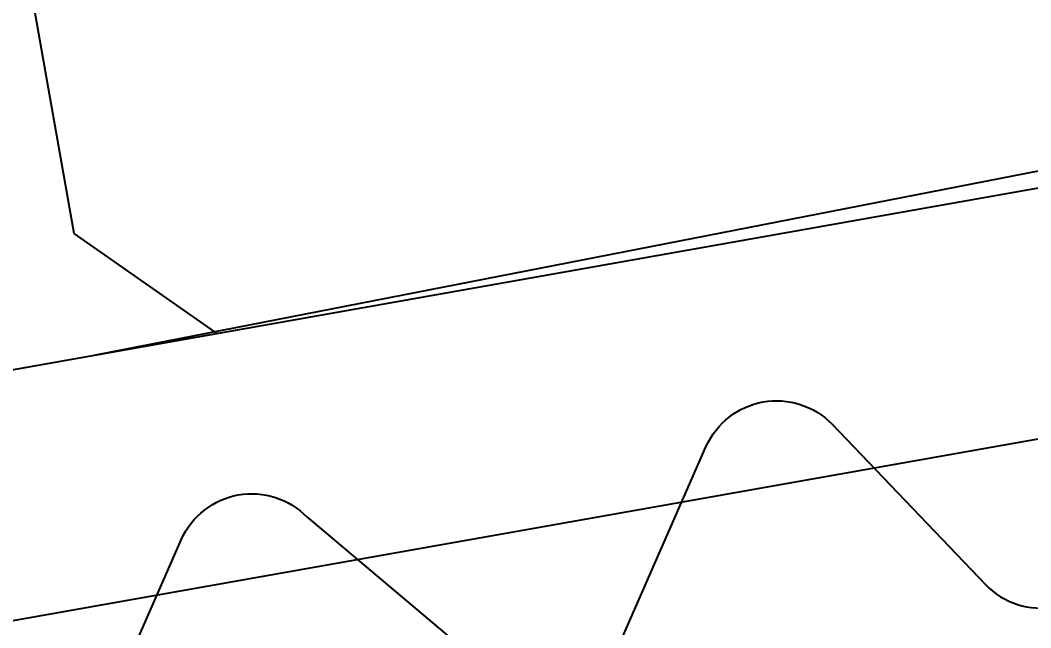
# Model space of a CAD drawing. Header units: millimetres. Extents: x 0 to 8967983, y -224399 to 13801.
# Drawn here: x 69289.117 to 69293.106, y -193859.443 to -193857.045 of the extents above; entities that cross this region are included whole.
import ezdxf
from ezdxf import colors
from ezdxf.entities.mleader import LeaderData, LeaderLine
from ezdxf.math import Vec2, Vec3

# ---------------------------------------------------------------- set-up
doc = ezdxf.new("R2010")
doc.units = ezdxf.units.MM
doc.header["$LTSCALE"] = 10
doc.layers.add('Архитектура', color=251, linetype='Continuous')
doc.layers.get('0').off()
doc.layers.get('0').freeze()
doc.styles.add('ISOCPEUR', font='isocpeur.TTF', dxfattribs={"width": 0.7})

# ---------------------------------------------------------------- blocks, each defined once
blk = doc.blocks.new('_DOTSMALL')
at = {"color": 0, "linetype": 'ByBlock', "const_width": 0.5}
blk.add_lwpolyline([(-0.0625, 0, 1), (0.0625, 0, 1)], format="xyb", close=True, dxfattribs=at)

msp = doc.modelspace()

# ---------------------------------------------------------------- linework, layer by layer
at = {"layer": 'Архитектура', "lineweight": 25, "transparency": 33554684}
msp.add_line((71344.1286, -193457.5666), (69289.4147, -193858.3668), dxfattribs=at)
msp.add_line((71344.1286, -193457.5666), (69289.4147, -193858.3668), dxfattribs=at)
msp.add_line((71344.1286, -193457.5666), (69289.4147, -193858.3668), dxfattribs=at)
msp.add_line((71344.1286, -193457.5666), (69289.4147, -193858.3668), dxfattribs=at)
msp.add_line((71344.1286, -193457.5666), (69289.4147, -193858.3668), dxfattribs=at)
msp.add_line((71344.1286, -193457.5666), (69289.4147, -193858.3668), dxfattribs=at)
msp.add_line((71344.1286, -193457.5666), (69289.4147, -193858.3668), dxfattribs=at)
msp.add_line((71344.1286, -193457.5666), (69289.4147, -193858.3668), dxfattribs=at)
msp.add_line((71344.1286, -193457.5666), (69289.4147, -193858.3668), dxfattribs=at)
msp.add_line((71344.1286, -193457.5666), (69289.4147, -193858.3668), dxfattribs=at)
msp.add_line((71344.1286, -193457.5666), (69289.4147, -193858.3668), dxfattribs=at)
msp.add_line((71344.1286, -193457.5666), (69289.4147, -193858.3668), dxfattribs=at)
msp.add_line((71344.1286, -193457.5666), (69289.4147, -193858.3668), dxfattribs=at)
msp.add_line((71344.1286, -193457.5666), (69289.4147, -193858.3668), dxfattribs=at)
msp.add_line((71344.1286, -193457.5666), (69289.4147, -193858.3668), dxfattribs=at)
msp.add_line((71344.1286, -193457.5666), (69289.4147, -193858.3668), dxfattribs=at)
msp.add_line((71344.1286, -193457.5666), (69289.4147, -193858.3668), dxfattribs=at)
msp.add_line((71344.1286, -193457.5666), (69289.4147, -193858.3668), dxfattribs=at)
msp.add_line((71344.1286, -193457.5666), (69289.4147, -193858.3668), dxfattribs=at)
msp.add_line((71344.1286, -193457.5666), (69289.4147, -193858.3668), dxfattribs=at)
msp.add_line((71344.1286, -193457.5666), (69289.4147, -193858.3668), dxfattribs=at)
msp.add_line((71344.1286, -193457.5666), (69289.4147, -193858.3668), dxfattribs=at)
msp.add_line((71344.1286, -193457.5666), (69289.4147, -193858.3668), dxfattribs=at)
msp.add_line((71344.1286, -193457.5666), (69289.4147, -193858.3668), dxfattribs=at)
msp.add_line((71344.1286, -193457.5666), (69289.4147, -193858.3668), dxfattribs=at)
msp.add_line((71344.1286, -193457.5666), (69289.4147, -193858.3668), dxfattribs=at)
msp.add_line((71344.1286, -193457.5666), (69289.4147, -193858.3668), dxfattribs=at)
msp.add_line((71344.1286, -193457.5666), (69289.4147, -193858.3668), dxfattribs=at)
msp.add_line((71344.1286, -193457.5666), (69289.4147, -193858.3668), dxfattribs=at)
msp.add_line((71344.1286, -193457.5666), (69289.4147, -193858.3668), dxfattribs=at)
msp.add_line((71344.1286, -193457.5666), (69289.4147, -193858.3668), dxfattribs=at)
msp.add_line((71344.1286, -193457.5666), (69289.4147, -193858.3668), dxfattribs=at)
msp.add_line((71344.1286, -193457.5666), (69289.4147, -193858.3668), dxfattribs=at)
msp.add_line((71344.1286, -193457.5666), (69289.4147, -193858.3668), dxfattribs=at)
msp.add_line((71344.1286, -193457.5666), (69289.4147, -193858.3668), dxfattribs=at)
msp.add_line((71344.1286, -193457.5666), (69289.4147, -193858.3668), dxfattribs=at)
msp.add_line((71344.1286, -193457.5666), (69289.4147, -193858.3668), dxfattribs=at)
msp.add_line((71344.1286, -193457.5666), (69289.4147, -193858.3668), dxfattribs=at)
msp.add_line((71344.1286, -193457.5666), (69289.4147, -193858.3668), dxfattribs=at)
msp.add_line((71344.1286, -193457.5666), (69289.4147, -193858.3668), dxfattribs=at)
msp.add_line((71344.1286, -193457.5666), (69289.4147, -193858.3668), dxfattribs=at)
msp.add_line((71344.1286, -193457.5666), (69289.4147, -193858.3668), dxfattribs=at)
msp.add_line((71344.1286, -193457.5666), (69289.4147, -193858.3668), dxfattribs=at)
msp.add_line((71344.1286, -193457.5666), (69289.4147, -193858.3668), dxfattribs=at)
msp.add_line((71344.1286, -193457.5666), (69289.4147, -193858.3668), dxfattribs=at)
msp.add_line((71344.1286, -193457.5666), (69289.4147, -193858.3668), dxfattribs=at)
msp.add_line((71344.1286, -193457.5666), (69289.4147, -193858.3668), dxfattribs=at)
msp.add_line((71344.1286, -193457.5666), (69289.4147, -193858.3668), dxfattribs=at)
msp.add_line((71344.1286, -193457.5666), (69289.4147, -193858.3668), dxfattribs=at)
msp.add_line((71344.1286, -193457.5666), (69289.4147, -193858.3668), dxfattribs=at)
msp.add_line((71344.1286, -193457.5666), (69289.4147, -193858.3668), dxfattribs=at)
msp.add_line((71344.1286, -193457.5666), (69289.4147, -193858.3668), dxfattribs=at)
msp.add_line((71344.1286, -193457.5666), (69289.4147, -193858.3668), dxfattribs=at)
msp.add_line((71344.1286, -193457.5666), (69289.4147, -193858.3668), dxfattribs=at)
msp.add_line((71344.1286, -193457.5666), (69289.4147, -193858.3668), dxfattribs=at)
msp.add_line((71344.1286, -193457.5666), (69289.4147, -193858.3668), dxfattribs=at)
msp.add_line((71344.1286, -193457.5666), (69289.4147, -193858.3668), dxfattribs=at)
msp.add_lwpolyline([(69289.8949, -193858.2816), (69289.3296, -193857.8866), (69282.18, -193817.547), (69282.575, -193816.9817), (69284.1357, -193816.7051)], dxfattribs=at)
msp.add_lwpolyline([(69289.8949, -193858.2816), (69289.3296, -193857.8866), (69282.18, -193817.547), (69282.575, -193816.9817), (69284.1357, -193816.7051)], dxfattribs=at)
msp.add_lwpolyline([(69289.8949, -193858.2816), (69289.3296, -193857.8866), (69282.18, -193817.547), (69282.575, -193816.9817), (69284.1357, -193816.7051)], dxfattribs=at)
msp.add_lwpolyline([(69289.8949, -193858.2816), (69289.3296, -193857.8866), (69282.18, -193817.547), (69282.575, -193816.9817), (69284.1357, -193816.7051)], dxfattribs=at)
msp.add_lwpolyline([(69289.8949, -193858.2816), (69289.3296, -193857.8866), (69282.18, -193817.547), (69282.575, -193816.9817), (69284.1357, -193816.7051)], dxfattribs=at)
msp.add_lwpolyline([(69289.8949, -193858.2816), (69289.3296, -193857.8866), (69282.18, -193817.547), (69282.575, -193816.9817), (69284.1357, -193816.7051)], dxfattribs=at)
msp.add_lwpolyline([(69289.8949, -193858.2816), (69289.3296, -193857.8866), (69282.18, -193817.547), (69282.575, -193816.9817), (69284.1357, -193816.7051)], dxfattribs=at)
msp.add_lwpolyline([(69289.8949, -193858.2816), (69289.3296, -193857.8866), (69282.18, -193817.547), (69282.575, -193816.9817), (69284.1357, -193816.7051)], dxfattribs=at)
msp.add_lwpolyline([(69289.8949, -193858.2816), (69289.3296, -193857.8866), (69282.18, -193817.547), (69282.575, -193816.9817), (69284.1357, -193816.7051)], dxfattribs=at)
msp.add_lwpolyline([(69289.8949, -193858.2816), (69289.3296, -193857.8866), (69282.18, -193817.547), (69282.575, -193816.9817), (69284.1357, -193816.7051)], dxfattribs=at)
msp.add_lwpolyline([(69289.8949, -193858.2816), (69289.3296, -193857.8866), (69282.18, -193817.547), (69282.575, -193816.9817), (69284.1357, -193816.7051)], dxfattribs=at)
msp.add_lwpolyline([(69289.8949, -193858.2816), (69289.3296, -193857.8866), (69282.18, -193817.547), (69282.575, -193816.9817), (69284.1357, -193816.7051)], dxfattribs=at)
msp.add_lwpolyline([(69289.8949, -193858.2816), (69289.3296, -193857.8866), (69282.18, -193817.547), (69282.575, -193816.9817), (69284.1357, -193816.7051)], dxfattribs=at)
msp.add_lwpolyline([(69289.8949, -193858.2816), (69289.3296, -193857.8866), (69282.18, -193817.547), (69282.575, -193816.9817), (69284.1357, -193816.7051)], dxfattribs=at)
msp.add_lwpolyline([(69289.8949, -193858.2816), (69289.3296, -193857.8866), (69282.18, -193817.547), (69282.575, -193816.9817), (69284.1357, -193816.7051)], dxfattribs=at)
msp.add_lwpolyline([(69289.8949, -193858.2816), (69289.3296, -193857.8866), (69282.18, -193817.547), (69282.575, -193816.9817), (69284.1357, -193816.7051)], dxfattribs=at)
msp.add_lwpolyline([(69289.8949, -193858.2816), (69289.3296, -193857.8866), (69282.18, -193817.547), (69282.575, -193816.9817), (69284.1357, -193816.7051)], dxfattribs=at)
msp.add_lwpolyline([(69289.8949, -193858.2816), (69289.3296, -193857.8866), (69282.18, -193817.547), (69282.575, -193816.9817), (69284.1357, -193816.7051)], dxfattribs=at)
msp.add_lwpolyline([(69289.8949, -193858.2816), (69289.3296, -193857.8866), (69282.18, -193817.547), (69282.575, -193816.9817), (69284.1357, -193816.7051)], dxfattribs=at)
msp.add_lwpolyline([(69289.8949, -193858.2816), (69289.3296, -193857.8866), (69282.18, -193817.547), (69282.575, -193816.9817), (69284.1357, -193816.7051)], dxfattribs=at)
msp.add_lwpolyline([(69289.8949, -193858.2816), (69289.3296, -193857.8866), (69282.18, -193817.547), (69282.575, -193816.9817), (69284.1357, -193816.7051)], dxfattribs=at)
msp.add_lwpolyline([(69289.8949, -193858.2816), (69289.3296, -193857.8866), (69282.18, -193817.547), (69282.575, -193816.9817), (69284.1357, -193816.7051)], dxfattribs=at)
msp.add_lwpolyline([(69289.8949, -193858.2816), (69289.3296, -193857.8866), (69282.18, -193817.547), (69282.575, -193816.9817), (69284.1357, -193816.7051)], dxfattribs=at)
msp.add_lwpolyline([(69289.8949, -193858.2816), (69289.3296, -193857.8866), (69282.18, -193817.547), (69282.575, -193816.9817), (69284.1357, -193816.7051)], dxfattribs=at)
msp.add_lwpolyline([(69289.8949, -193858.2816), (69289.3296, -193857.8866), (69282.18, -193817.547), (69282.575, -193816.9817), (69284.1357, -193816.7051)], dxfattribs=at)
msp.add_lwpolyline([(69289.8949, -193858.2816), (69289.3296, -193857.8866), (69282.18, -193817.547), (69282.575, -193816.9817), (69284.1357, -193816.7051)], dxfattribs=at)
msp.add_lwpolyline([(69289.8949, -193858.2816), (69289.3296, -193857.8866), (69282.18, -193817.547), (69282.575, -193816.9817), (69284.1357, -193816.7051)], dxfattribs=at)
msp.add_lwpolyline([(69289.8949, -193858.2816), (69289.3296, -193857.8866), (69282.18, -193817.547), (69282.575, -193816.9817), (69284.1357, -193816.7051)], dxfattribs=at)
msp.add_lwpolyline([(69289.8949, -193858.2816), (69289.3296, -193857.8866), (69282.18, -193817.547), (69282.575, -193816.9817), (69284.1357, -193816.7051)], dxfattribs=at)
msp.add_lwpolyline([(69289.8949, -193858.2816), (69289.3296, -193857.8866), (69282.18, -193817.547), (69282.575, -193816.9817), (69284.1357, -193816.7051)], dxfattribs=at)
msp.add_lwpolyline([(69289.8949, -193858.2816), (69289.3296, -193857.8866), (69282.18, -193817.547), (69282.575, -193816.9817), (69284.1357, -193816.7051)], dxfattribs=at)
msp.add_lwpolyline([(69289.8949, -193858.2816), (69289.3296, -193857.8866), (69282.18, -193817.547), (69282.575, -193816.9817), (69284.1357, -193816.7051)], dxfattribs=at)
msp.add_lwpolyline([(69289.8949, -193858.2816), (69289.3296, -193857.8866), (69282.18, -193817.547), (69282.575, -193816.9817), (69284.1357, -193816.7051)], dxfattribs=at)
msp.add_lwpolyline([(69289.8949, -193858.2816), (69289.3296, -193857.8866), (69282.18, -193817.547), (69282.575, -193816.9817), (69284.1357, -193816.7051)], dxfattribs=at)
msp.add_lwpolyline([(69289.8949, -193858.2816), (69289.3296, -193857.8866), (69282.18, -193817.547), (69282.575, -193816.9817), (69284.1357, -193816.7051)], dxfattribs=at)
msp.add_lwpolyline([(69289.8949, -193858.2816), (69289.3296, -193857.8866), (69282.18, -193817.547), (69282.575, -193816.9817), (69284.1357, -193816.7051)], dxfattribs=at)
msp.add_lwpolyline([(69289.8949, -193858.2816), (69289.3296, -193857.8866), (69282.18, -193817.547), (69282.575, -193816.9817), (69284.1357, -193816.7051)], dxfattribs=at)
msp.add_lwpolyline([(69289.8949, -193858.2816), (69289.3296, -193857.8866), (69282.18, -193817.547), (69282.575, -193816.9817), (69284.1357, -193816.7051)], dxfattribs=at)
msp.add_lwpolyline([(69289.8949, -193858.2816), (69289.3296, -193857.8866), (69282.18, -193817.547), (69282.575, -193816.9817), (69284.1357, -193816.7051)], dxfattribs=at)
msp.add_lwpolyline([(69289.8949, -193858.2816), (69289.3296, -193857.8866), (69282.18, -193817.547), (69282.575, -193816.9817), (69284.1357, -193816.7051)], dxfattribs=at)
msp.add_lwpolyline([(69289.8949, -193858.2816), (69289.3296, -193857.8866), (69282.18, -193817.547), (69282.575, -193816.9817), (69284.1357, -193816.7051)], dxfattribs=at)
msp.add_lwpolyline([(69289.8949, -193858.2816), (69289.3296, -193857.8866), (69282.18, -193817.547), (69282.575, -193816.9817), (69284.1357, -193816.7051)], dxfattribs=at)
msp.add_lwpolyline([(69289.8949, -193858.2816), (69289.3296, -193857.8866), (69282.18, -193817.547), (69282.575, -193816.9817), (69284.1357, -193816.7051)], dxfattribs=at)
msp.add_lwpolyline([(69289.8949, -193858.2816), (69289.3296, -193857.8866), (69282.18, -193817.547), (69282.575, -193816.9817), (69284.1357, -193816.7051)], dxfattribs=at)
msp.add_lwpolyline([(69289.8949, -193858.2816), (69289.3296, -193857.8866), (69282.18, -193817.547), (69282.575, -193816.9817), (69284.1357, -193816.7051)], dxfattribs=at)
msp.add_lwpolyline([(69289.8949, -193858.2816), (69289.3296, -193857.8866), (69282.18, -193817.547), (69282.575, -193816.9817), (69284.1357, -193816.7051)], dxfattribs=at)
msp.add_lwpolyline([(69289.8949, -193858.2816), (69289.3296, -193857.8866), (69282.18, -193817.547), (69282.575, -193816.9817), (69284.1357, -193816.7051)], dxfattribs=at)
msp.add_lwpolyline([(69289.8949, -193858.2816), (69289.3296, -193857.8866), (69282.18, -193817.547), (69282.575, -193816.9817), (69284.1357, -193816.7051)], dxfattribs=at)
msp.add_lwpolyline([(69289.8949, -193858.2816), (69289.3296, -193857.8866), (69282.18, -193817.547), (69282.575, -193816.9817), (69284.1357, -193816.7051)], dxfattribs=at)
msp.add_lwpolyline([(69289.8949, -193858.2816), (69289.3296, -193857.8866), (69282.18, -193817.547), (69282.575, -193816.9817), (69284.1357, -193816.7051)], dxfattribs=at)
msp.add_lwpolyline([(69289.8949, -193858.2816), (69289.3296, -193857.8866), (69282.18, -193817.547), (69282.575, -193816.9817), (69284.1357, -193816.7051)], dxfattribs=at)
msp.add_lwpolyline([(69289.8949, -193858.2816), (69289.3296, -193857.8866), (69282.18, -193817.547), (69282.575, -193816.9817), (69284.1357, -193816.7051)], dxfattribs=at)
msp.add_lwpolyline([(69289.8949, -193858.2816), (69289.3296, -193857.8866), (69282.18, -193817.547), (69282.575, -193816.9817), (69284.1357, -193816.7051)], dxfattribs=at)
msp.add_lwpolyline([(69289.8949, -193858.2816), (69289.3296, -193857.8866), (69282.18, -193817.547), (69282.575, -193816.9817), (69284.1357, -193816.7051)], dxfattribs=at)
msp.add_lwpolyline([(69289.8949, -193858.2816), (69289.3296, -193857.8866), (69282.18, -193817.547), (69282.575, -193816.9817), (69284.1357, -193816.7051)], dxfattribs=at)
msp.add_lwpolyline([(69289.8949, -193858.2816), (69289.3296, -193857.8866), (69282.18, -193817.547), (69282.575, -193816.9817), (69284.1357, -193816.7051)], dxfattribs=at)
msp.add_lwpolyline([(69289.8949, -193858.2816), (69289.3296, -193857.8866), (69282.18, -193817.547), (69282.575, -193816.9817), (69284.1357, -193816.7051)], dxfattribs=at)
msp.add_lwpolyline([(69245.787, -193867.0898), (69296.0677, -193858.1782), (69295.8975, -193857.2178), (69245.6167, -193866.1294)], close=True, dxfattribs=at)
msp.add_lwpolyline([(69245.787, -193867.0898), (69296.0677, -193858.1782), (69295.8975, -193857.2178), (69245.6167, -193866.1294)], close=True, dxfattribs=at)
msp.add_lwpolyline([(69245.787, -193867.0898), (69296.0677, -193858.1782), (69295.8975, -193857.2178), (69245.6167, -193866.1294)], close=True, dxfattribs=at)
msp.add_lwpolyline([(69245.787, -193867.0898), (69296.0677, -193858.1782), (69295.8975, -193857.2178), (69245.6167, -193866.1294)], close=True, dxfattribs=at)
msp.add_lwpolyline([(69245.787, -193867.0898), (69296.0677, -193858.1782), (69295.8975, -193857.2178), (69245.6167, -193866.1294)], close=True, dxfattribs=at)
msp.add_lwpolyline([(69245.787, -193867.0898), (69296.0677, -193858.1782), (69295.8975, -193857.2178), (69245.6167, -193866.1294)], close=True, dxfattribs=at)
msp.add_lwpolyline([(69245.787, -193867.0898), (69296.0677, -193858.1782), (69295.8975, -193857.2178), (69245.6167, -193866.1294)], close=True, dxfattribs=at)
msp.add_lwpolyline([(69245.787, -193867.0898), (69296.0677, -193858.1782), (69295.8975, -193857.2178), (69245.6167, -193866.1294)], close=True, dxfattribs=at)
msp.add_lwpolyline([(69245.787, -193867.0898), (69296.0677, -193858.1782), (69295.8975, -193857.2178), (69245.6167, -193866.1294)], close=True, dxfattribs=at)
msp.add_lwpolyline([(69245.787, -193867.0898), (69296.0677, -193858.1782), (69295.8975, -193857.2178), (69245.6167, -193866.1294)], close=True, dxfattribs=at)
msp.add_lwpolyline([(69245.787, -193867.0898), (69296.0677, -193858.1782), (69295.8975, -193857.2178), (69245.6167, -193866.1294)], close=True, dxfattribs=at)
msp.add_lwpolyline([(69245.787, -193867.0898), (69296.0677, -193858.1782), (69295.8975, -193857.2178), (69245.6167, -193866.1294)], close=True, dxfattribs=at)
msp.add_lwpolyline([(69245.787, -193867.0898), (69296.0677, -193858.1782), (69295.8975, -193857.2178), (69245.6167, -193866.1294)], close=True, dxfattribs=at)
msp.add_lwpolyline([(69245.787, -193867.0898), (69296.0677, -193858.1782), (69295.8975, -193857.2178), (69245.6167, -193866.1294)], close=True, dxfattribs=at)
msp.add_lwpolyline([(69245.787, -193867.0898), (69296.0677, -193858.1782), (69295.8975, -193857.2178), (69245.6167, -193866.1294)], close=True, dxfattribs=at)
msp.add_lwpolyline([(69245.787, -193867.0898), (69296.0677, -193858.1782), (69295.8975, -193857.2178), (69245.6167, -193866.1294)], close=True, dxfattribs=at)
msp.add_lwpolyline([(69245.787, -193867.0898), (69296.0677, -193858.1782), (69295.8975, -193857.2178), (69245.6167, -193866.1294)], close=True, dxfattribs=at)
msp.add_lwpolyline([(69245.787, -193867.0898), (69296.0677, -193858.1782), (69295.8975, -193857.2178), (69245.6167, -193866.1294)], close=True, dxfattribs=at)
msp.add_lwpolyline([(69245.787, -193867.0898), (69296.0677, -193858.1782), (69295.8975, -193857.2178), (69245.6167, -193866.1294)], close=True, dxfattribs=at)
msp.add_lwpolyline([(69245.787, -193867.0898), (69296.0677, -193858.1782), (69295.8975, -193857.2178), (69245.6167, -193866.1294)], close=True, dxfattribs=at)
msp.add_lwpolyline([(69245.787, -193867.0898), (69296.0677, -193858.1782), (69295.8975, -193857.2178), (69245.6167, -193866.1294)], close=True, dxfattribs=at)
msp.add_lwpolyline([(69245.787, -193867.0898), (69296.0677, -193858.1782), (69295.8975, -193857.2178), (69245.6167, -193866.1294)], close=True, dxfattribs=at)
msp.add_lwpolyline([(69245.787, -193867.0898), (69296.0677, -193858.1782), (69295.8975, -193857.2178), (69245.6167, -193866.1294)], close=True, dxfattribs=at)
msp.add_lwpolyline([(69245.787, -193867.0898), (69296.0677, -193858.1782), (69295.8975, -193857.2178), (69245.6167, -193866.1294)], close=True, dxfattribs=at)
msp.add_lwpolyline([(69245.787, -193867.0898), (69296.0677, -193858.1782), (69295.8975, -193857.2178), (69245.6167, -193866.1294)], close=True, dxfattribs=at)
msp.add_lwpolyline([(69245.787, -193867.0898), (69296.0677, -193858.1782), (69295.8975, -193857.2178), (69245.6167, -193866.1294)], close=True, dxfattribs=at)
msp.add_lwpolyline([(69245.787, -193867.0898), (69296.0677, -193858.1782), (69295.8975, -193857.2178), (69245.6167, -193866.1294)], close=True, dxfattribs=at)
msp.add_lwpolyline([(69245.787, -193867.0898), (69296.0677, -193858.1782), (69295.8975, -193857.2178), (69245.6167, -193866.1294)], close=True, dxfattribs=at)
msp.add_lwpolyline([(69245.787, -193867.0898), (69296.0677, -193858.1782), (69295.8975, -193857.2178), (69245.6167, -193866.1294)], close=True, dxfattribs=at)
msp.add_lwpolyline([(69245.787, -193867.0898), (69296.0677, -193858.1782), (69295.8975, -193857.2178), (69245.6167, -193866.1294)], close=True, dxfattribs=at)
msp.add_lwpolyline([(69245.787, -193867.0898), (69296.0677, -193858.1782), (69295.8975, -193857.2178), (69245.6167, -193866.1294)], close=True, dxfattribs=at)
msp.add_lwpolyline([(69245.787, -193867.0898), (69296.0677, -193858.1782), (69295.8975, -193857.2178), (69245.6167, -193866.1294)], close=True, dxfattribs=at)
msp.add_lwpolyline([(69245.787, -193867.0898), (69296.0677, -193858.1782), (69295.8975, -193857.2178), (69245.6167, -193866.1294)], close=True, dxfattribs=at)
msp.add_lwpolyline([(69245.787, -193867.0898), (69296.0677, -193858.1782), (69295.8975, -193857.2178), (69245.6167, -193866.1294)], close=True, dxfattribs=at)
msp.add_lwpolyline([(69245.787, -193867.0898), (69296.0677, -193858.1782), (69295.8975, -193857.2178), (69245.6167, -193866.1294)], close=True, dxfattribs=at)
msp.add_lwpolyline([(69245.787, -193867.0898), (69296.0677, -193858.1782), (69295.8975, -193857.2178), (69245.6167, -193866.1294)], close=True, dxfattribs=at)
msp.add_lwpolyline([(69245.787, -193867.0898), (69296.0677, -193858.1782), (69295.8975, -193857.2178), (69245.6167, -193866.1294)], close=True, dxfattribs=at)
msp.add_lwpolyline([(69245.787, -193867.0898), (69296.0677, -193858.1782), (69295.8975, -193857.2178), (69245.6167, -193866.1294)], close=True, dxfattribs=at)
msp.add_lwpolyline([(69245.787, -193867.0898), (69296.0677, -193858.1782), (69295.8975, -193857.2178), (69245.6167, -193866.1294)], close=True, dxfattribs=at)
msp.add_lwpolyline([(69245.787, -193867.0898), (69296.0677, -193858.1782), (69295.8975, -193857.2178), (69245.6167, -193866.1294)], close=True, dxfattribs=at)
msp.add_lwpolyline([(69245.787, -193867.0898), (69296.0677, -193858.1782), (69295.8975, -193857.2178), (69245.6167, -193866.1294)], close=True, dxfattribs=at)
msp.add_lwpolyline([(69245.787, -193867.0898), (69296.0677, -193858.1782), (69295.8975, -193857.2178), (69245.6167, -193866.1294)], close=True, dxfattribs=at)
msp.add_lwpolyline([(69245.787, -193867.0898), (69296.0677, -193858.1782), (69295.8975, -193857.2178), (69245.6167, -193866.1294)], close=True, dxfattribs=at)
msp.add_lwpolyline([(69245.787, -193867.0898), (69296.0677, -193858.1782), (69295.8975, -193857.2178), (69245.6167, -193866.1294)], close=True, dxfattribs=at)
msp.add_lwpolyline([(69245.787, -193867.0898), (69296.0677, -193858.1782), (69295.8975, -193857.2178), (69245.6167, -193866.1294)], close=True, dxfattribs=at)
msp.add_lwpolyline([(69245.787, -193867.0898), (69296.0677, -193858.1782), (69295.8975, -193857.2178), (69245.6167, -193866.1294)], close=True, dxfattribs=at)
msp.add_lwpolyline([(69245.787, -193867.0898), (69296.0677, -193858.1782), (69295.8975, -193857.2178), (69245.6167, -193866.1294)], close=True, dxfattribs=at)
msp.add_lwpolyline([(69245.787, -193867.0898), (69296.0677, -193858.1782), (69295.8975, -193857.2178), (69245.6167, -193866.1294)], close=True, dxfattribs=at)
msp.add_lwpolyline([(69245.787, -193867.0898), (69296.0677, -193858.1782), (69295.8975, -193857.2178), (69245.6167, -193866.1294)], close=True, dxfattribs=at)
msp.add_lwpolyline([(69245.787, -193867.0898), (69296.0677, -193858.1782), (69295.8975, -193857.2178), (69245.6167, -193866.1294)], close=True, dxfattribs=at)
msp.add_lwpolyline([(69245.787, -193867.0898), (69296.0677, -193858.1782), (69295.8975, -193857.2178), (69245.6167, -193866.1294)], close=True, dxfattribs=at)
msp.add_lwpolyline([(69245.787, -193867.0898), (69296.0677, -193858.1782), (69295.8975, -193857.2178), (69245.6167, -193866.1294)], close=True, dxfattribs=at)
msp.add_lwpolyline([(69245.787, -193867.0898), (69296.0677, -193858.1782), (69295.8975, -193857.2178), (69245.6167, -193866.1294)], close=True, dxfattribs=at)
msp.add_lwpolyline([(69245.787, -193867.0898), (69296.0677, -193858.1782), (69295.8975, -193857.2178), (69245.6167, -193866.1294)], close=True, dxfattribs=at)
msp.add_lwpolyline([(69245.787, -193867.0898), (69296.0677, -193858.1782), (69295.8975, -193857.2178), (69245.6167, -193866.1294)], close=True, dxfattribs=at)
msp.add_lwpolyline([(69245.787, -193867.0898), (69296.0677, -193858.1782), (69295.8975, -193857.2178), (69245.6167, -193866.1294)], close=True, dxfattribs=at)
msp.add_lwpolyline([(69245.787, -193867.0898), (69296.0677, -193858.1782), (69295.8975, -193857.2178), (69245.6167, -193866.1294)], close=True, dxfattribs=at)
for points in [[(69291.4722, -193859.5322), (69291.8247, -193858.7268, -0.527868), (69292.3203, -193858.639), (69292.9282, -193859.2742, 0.527868), (69293.4238, -193859.1863), (69293.7763, -193858.3809, -0.527868), (69294.2719, -193858.2931), (69294.8798, -193858.9283, 0.527868), (69295.3753, -193858.8405), (69295.8479, -193858.0138, -0.527868), (69296.3435, -193857.9259), (69296.9514, -193858.5611, 0.527868), (69297.447, -193858.4733)], [(69291.4722, -193859.5322), (69291.8247, -193858.7268, -0.527868), (69292.3203, -193858.639), (69292.9282, -193859.2742, 0.527868), (69293.4238, -193859.1863), (69293.7763, -193858.3809, -0.527868), (69294.2719, -193858.2931), (69294.8798, -193858.9283, 0.527868), (69295.3753, -193858.8405), (69295.8479, -193858.0138, -0.527868), (69296.3435, -193857.9259), (69296.9514, -193858.5611, 0.527868), (69297.447, -193858.4733)], [(69291.4722, -193859.5322), (69291.8247, -193858.7268, -0.527868), (69292.3203, -193858.639), (69292.9282, -193859.2742, 0.527868), (69293.4238, -193859.1863), (69293.7763, -193858.3809, -0.527868), (69294.2719, -193858.2931), (69294.8798, -193858.9283, 0.527868), (69295.3753, -193858.8405), (69295.8479, -193858.0138, -0.527868), (69296.3435, -193857.9259), (69296.9514, -193858.5611, 0.527868), (69297.447, -193858.4733)], [(69291.4722, -193859.5322), (69291.8247, -193858.7268, -0.527868), (69292.3203, -193858.639), (69292.9282, -193859.2742, 0.527868), (69293.4238, -193859.1863), (69293.7763, -193858.3809, -0.527868), (69294.2719, -193858.2931), (69294.8798, -193858.9283, 0.527868), (69295.3753, -193858.8405), (69295.8479, -193858.0138, -0.527868), (69296.3435, -193857.9259), (69296.9514, -193858.5611, 0.527868), (69297.447, -193858.4733)], [(69291.4722, -193859.5322), (69291.8247, -193858.7268, -0.527868), (69292.3203, -193858.639), (69292.9282, -193859.2742, 0.527868), (69293.4238, -193859.1863), (69293.7763, -193858.3809, -0.527868), (69294.2719, -193858.2931), (69294.8798, -193858.9283, 0.527868), (69295.3753, -193858.8405), (69295.8479, -193858.0138, -0.527868), (69296.3435, -193857.9259), (69296.9514, -193858.5611, 0.527868), (69297.447, -193858.4733)], [(69291.4722, -193859.5322), (69291.8247, -193858.7268, -0.527868), (69292.3203, -193858.639), (69292.9282, -193859.2742, 0.527868), (69293.4238, -193859.1863), (69293.7763, -193858.3809, -0.527868), (69294.2719, -193858.2931), (69294.8798, -193858.9283, 0.527868), (69295.3753, -193858.8405), (69295.8479, -193858.0138, -0.527868), (69296.3435, -193857.9259), (69296.9514, -193858.5611, 0.527868), (69297.447, -193858.4733)], [(69291.4722, -193859.5322), (69291.8247, -193858.7268, -0.527868), (69292.3203, -193858.639), (69292.9282, -193859.2742, 0.527868), (69293.4238, -193859.1863), (69293.7763, -193858.3809, -0.527868), (69294.2719, -193858.2931), (69294.8798, -193858.9283, 0.527868), (69295.3753, -193858.8405), (69295.8479, -193858.0138, -0.527868), (69296.3435, -193857.9259), (69296.9514, -193858.5611, 0.527868), (69297.447, -193858.4733)], [(69291.4722, -193859.5322), (69291.8247, -193858.7268, -0.527868), (69292.3203, -193858.639), (69292.9282, -193859.2742, 0.527868), (69293.4238, -193859.1863), (69293.7763, -193858.3809, -0.527868), (69294.2719, -193858.2931), (69294.8798, -193858.9283, 0.527868), (69295.3753, -193858.8405), (69295.8479, -193858.0138, -0.527868), (69296.3435, -193857.9259), (69296.9514, -193858.5611, 0.527868), (69297.447, -193858.4733)], [(69291.4722, -193859.5322), (69291.8247, -193858.7268, -0.527868), (69292.3203, -193858.639), (69292.9282, -193859.2742, 0.527868), (69293.4238, -193859.1863), (69293.7763, -193858.3809, -0.527868), (69294.2719, -193858.2931), (69294.8798, -193858.9283, 0.527868), (69295.3753, -193858.8405), (69295.8479, -193858.0138, -0.527868), (69296.3435, -193857.9259), (69296.9514, -193858.5611, 0.527868), (69297.447, -193858.4733)], [(69291.4722, -193859.5322), (69291.8247, -193858.7268, -0.527868), (69292.3203, -193858.639), (69292.9282, -193859.2742, 0.527868), (69293.4238, -193859.1863), (69293.7763, -193858.3809, -0.527868), (69294.2719, -193858.2931), (69294.8798, -193858.9283, 0.527868), (69295.3753, -193858.8405), (69295.8479, -193858.0138, -0.527868), (69296.3435, -193857.9259), (69296.9514, -193858.5611, 0.527868), (69297.447, -193858.4733)], [(69291.4722, -193859.5322), (69291.8247, -193858.7268, -0.527868), (69292.3203, -193858.639), (69292.9282, -193859.2742, 0.527868), (69293.4238, -193859.1863), (69293.7763, -193858.3809, -0.527868), (69294.2719, -193858.2931), (69294.8798, -193858.9283, 0.527868), (69295.3753, -193858.8405), (69295.8479, -193858.0138, -0.527868), (69296.3435, -193857.9259), (69296.9514, -193858.5611, 0.527868), (69297.447, -193858.4733)], [(69291.4722, -193859.5322), (69291.8247, -193858.7268, -0.527868), (69292.3203, -193858.639), (69292.9282, -193859.2742, 0.527868), (69293.4238, -193859.1863), (69293.7763, -193858.3809, -0.527868), (69294.2719, -193858.2931), (69294.8798, -193858.9283, 0.527868), (69295.3753, -193858.8405), (69295.8479, -193858.0138, -0.527868), (69296.3435, -193857.9259), (69296.9514, -193858.5611, 0.527868), (69297.447, -193858.4733)], [(69291.4722, -193859.5322), (69291.8247, -193858.7268, -0.527868), (69292.3203, -193858.639), (69292.9282, -193859.2742, 0.527868), (69293.4238, -193859.1863), (69293.7763, -193858.3809, -0.527868), (69294.2719, -193858.2931), (69294.8798, -193858.9283, 0.527868), (69295.3753, -193858.8405), (69295.8479, -193858.0138, -0.527868), (69296.3435, -193857.9259), (69296.9514, -193858.5611, 0.527868), (69297.447, -193858.4733)], [(69291.4722, -193859.5322), (69291.8247, -193858.7268, -0.527868), (69292.3203, -193858.639), (69292.9282, -193859.2742, 0.527868), (69293.4238, -193859.1863), (69293.7763, -193858.3809, -0.527868), (69294.2719, -193858.2931), (69294.8798, -193858.9283, 0.527868), (69295.3753, -193858.8405), (69295.8479, -193858.0138, -0.527868), (69296.3435, -193857.9259), (69296.9514, -193858.5611, 0.527868), (69297.447, -193858.4733)], [(69291.4722, -193859.5322), (69291.8247, -193858.7268, -0.527868), (69292.3203, -193858.639), (69292.9282, -193859.2742, 0.527868), (69293.4238, -193859.1863), (69293.7763, -193858.3809, -0.527868), (69294.2719, -193858.2931), (69294.8798, -193858.9283, 0.527868), (69295.3753, -193858.8405), (69295.8479, -193858.0138, -0.527868), (69296.3435, -193857.9259), (69296.9514, -193858.5611, 0.527868), (69297.447, -193858.4733)], [(69291.4722, -193859.5322), (69291.8247, -193858.7268, -0.527868), (69292.3203, -193858.639), (69292.9282, -193859.2742, 0.527868), (69293.4238, -193859.1863), (69293.7763, -193858.3809, -0.527868), (69294.2719, -193858.2931), (69294.8798, -193858.9283, 0.527868), (69295.3753, -193858.8405), (69295.8479, -193858.0138, -0.527868), (69296.3435, -193857.9259), (69296.9514, -193858.5611, 0.527868), (69297.447, -193858.4733)], [(69291.4722, -193859.5322), (69291.8247, -193858.7268, -0.527868), (69292.3203, -193858.639), (69292.9282, -193859.2742, 0.527868), (69293.4238, -193859.1863), (69293.7763, -193858.3809, -0.527868), (69294.2719, -193858.2931), (69294.8798, -193858.9283, 0.527868), (69295.3753, -193858.8405), (69295.8479, -193858.0138, -0.527868), (69296.3435, -193857.9259), (69296.9514, -193858.5611, 0.527868), (69297.447, -193858.4733)], [(69291.4722, -193859.5322), (69291.8247, -193858.7268, -0.527868), (69292.3203, -193858.639), (69292.9282, -193859.2742, 0.527868), (69293.4238, -193859.1863), (69293.7763, -193858.3809, -0.527868), (69294.2719, -193858.2931), (69294.8798, -193858.9283, 0.527868), (69295.3753, -193858.8405), (69295.8479, -193858.0138, -0.527868), (69296.3435, -193857.9259), (69296.9514, -193858.5611, 0.527868), (69297.447, -193858.4733)], [(69291.4722, -193859.5322), (69291.8247, -193858.7268, -0.527868), (69292.3203, -193858.639), (69292.9282, -193859.2742, 0.527868), (69293.4238, -193859.1863), (69293.7763, -193858.3809, -0.527868), (69294.2719, -193858.2931), (69294.8798, -193858.9283, 0.527868), (69295.3753, -193858.8405), (69295.8479, -193858.0138, -0.527868), (69296.3435, -193857.9259), (69296.9514, -193858.5611, 0.527868), (69297.447, -193858.4733)], [(69291.4722, -193859.5322), (69291.8247, -193858.7268, -0.527868), (69292.3203, -193858.639), (69292.9282, -193859.2742, 0.527868), (69293.4238, -193859.1863), (69293.7763, -193858.3809, -0.527868), (69294.2719, -193858.2931), (69294.8798, -193858.9283, 0.527868), (69295.3753, -193858.8405), (69295.8479, -193858.0138, -0.527868), (69296.3435, -193857.9259), (69296.9514, -193858.5611, 0.527868), (69297.447, -193858.4733)], [(69291.4722, -193859.5322), (69291.8247, -193858.7268, -0.527868), (69292.3203, -193858.639), (69292.9282, -193859.2742, 0.527868), (69293.4238, -193859.1863), (69293.7763, -193858.3809, -0.527868), (69294.2719, -193858.2931), (69294.8798, -193858.9283, 0.527868), (69295.3753, -193858.8405), (69295.8479, -193858.0138, -0.527868), (69296.3435, -193857.9259), (69296.9514, -193858.5611, 0.527868), (69297.447, -193858.4733)], [(69291.4722, -193859.5322), (69291.8247, -193858.7268, -0.527868), (69292.3203, -193858.639), (69292.9282, -193859.2742, 0.527868), (69293.4238, -193859.1863), (69293.7763, -193858.3809, -0.527868), (69294.2719, -193858.2931), (69294.8798, -193858.9283, 0.527868), (69295.3753, -193858.8405), (69295.8479, -193858.0138, -0.527868), (69296.3435, -193857.9259), (69296.9514, -193858.5611, 0.527868), (69297.447, -193858.4733)], [(69291.4722, -193859.5322), (69291.8247, -193858.7268, -0.527868), (69292.3203, -193858.639), (69292.9282, -193859.2742, 0.527868), (69293.4238, -193859.1863), (69293.7763, -193858.3809, -0.527868), (69294.2719, -193858.2931), (69294.8798, -193858.9283, 0.527868), (69295.3753, -193858.8405), (69295.8479, -193858.0138, -0.527868), (69296.3435, -193857.9259), (69296.9514, -193858.5611, 0.527868), (69297.447, -193858.4733)], [(69291.4722, -193859.5322), (69291.8247, -193858.7268, -0.527868), (69292.3203, -193858.639), (69292.9282, -193859.2742, 0.527868), (69293.4238, -193859.1863), (69293.7763, -193858.3809, -0.527868), (69294.2719, -193858.2931), (69294.8798, -193858.9283, 0.527868), (69295.3753, -193858.8405), (69295.8479, -193858.0138, -0.527868), (69296.3435, -193857.9259), (69296.9514, -193858.5611, 0.527868), (69297.447, -193858.4733)], [(69291.4722, -193859.5322), (69291.8247, -193858.7268, -0.527868), (69292.3203, -193858.639), (69292.9282, -193859.2742, 0.527868), (69293.4238, -193859.1863), (69293.7763, -193858.3809, -0.527868), (69294.2719, -193858.2931), (69294.8798, -193858.9283, 0.527868), (69295.3753, -193858.8405), (69295.8479, -193858.0138, -0.527868), (69296.3435, -193857.9259), (69296.9514, -193858.5611, 0.527868), (69297.447, -193858.4733)], [(69291.4722, -193859.5322), (69291.8247, -193858.7268, -0.527868), (69292.3203, -193858.639), (69292.9282, -193859.2742, 0.527868), (69293.4238, -193859.1863), (69293.7763, -193858.3809, -0.527868), (69294.2719, -193858.2931), (69294.8798, -193858.9283, 0.527868), (69295.3753, -193858.8405), (69295.8479, -193858.0138, -0.527868), (69296.3435, -193857.9259), (69296.9514, -193858.5611, 0.527868), (69297.447, -193858.4733)], [(69291.4722, -193859.5322), (69291.8247, -193858.7268, -0.527868), (69292.3203, -193858.639), (69292.9282, -193859.2742, 0.527868), (69293.4238, -193859.1863), (69293.7763, -193858.3809, -0.527868), (69294.2719, -193858.2931), (69294.8798, -193858.9283, 0.527868), (69295.3753, -193858.8405), (69295.8479, -193858.0138, -0.527868), (69296.3435, -193857.9259), (69296.9514, -193858.5611, 0.527868), (69297.447, -193858.4733)], [(69291.4722, -193859.5322), (69291.8247, -193858.7268, -0.527868), (69292.3203, -193858.639), (69292.9282, -193859.2742, 0.527868), (69293.4238, -193859.1863), (69293.7763, -193858.3809, -0.527868), (69294.2719, -193858.2931), (69294.8798, -193858.9283, 0.527868), (69295.3753, -193858.8405), (69295.8479, -193858.0138, -0.527868), (69296.3435, -193857.9259), (69296.9514, -193858.5611, 0.527868), (69297.447, -193858.4733)], [(69291.4722, -193859.5322), (69291.8247, -193858.7268, -0.527868), (69292.3203, -193858.639), (69292.9282, -193859.2742, 0.527868), (69293.4238, -193859.1863), (69293.7763, -193858.3809, -0.527868), (69294.2719, -193858.2931), (69294.8798, -193858.9283, 0.527868), (69295.3753, -193858.8405), (69295.8479, -193858.0138, -0.527868), (69296.3435, -193857.9259), (69296.9514, -193858.5611, 0.527868), (69297.447, -193858.4733)], [(69291.4722, -193859.5322), (69291.8247, -193858.7268, -0.527868), (69292.3203, -193858.639), (69292.9282, -193859.2742, 0.527868), (69293.4238, -193859.1863), (69293.7763, -193858.3809, -0.527868), (69294.2719, -193858.2931), (69294.8798, -193858.9283, 0.527868), (69295.3753, -193858.8405), (69295.8479, -193858.0138, -0.527868), (69296.3435, -193857.9259), (69296.9514, -193858.5611, 0.527868), (69297.447, -193858.4733)], [(69291.4722, -193859.5322), (69291.8247, -193858.7268, -0.527868), (69292.3203, -193858.639), (69292.9282, -193859.2742, 0.527868), (69293.4238, -193859.1863), (69293.7763, -193858.3809, -0.527868), (69294.2719, -193858.2931), (69294.8798, -193858.9283, 0.527868), (69295.3753, -193858.8405), (69295.8479, -193858.0138, -0.527868), (69296.3435, -193857.9259), (69296.9514, -193858.5611, 0.527868), (69297.447, -193858.4733)], [(69291.4722, -193859.5322), (69291.8247, -193858.7268, -0.527868), (69292.3203, -193858.639), (69292.9282, -193859.2742, 0.527868), (69293.4238, -193859.1863), (69293.7763, -193858.3809, -0.527868), (69294.2719, -193858.2931), (69294.8798, -193858.9283, 0.527868), (69295.3753, -193858.8405), (69295.8479, -193858.0138, -0.527868), (69296.3435, -193857.9259), (69296.9514, -193858.5611, 0.527868), (69297.447, -193858.4733)], [(69291.4722, -193859.5322), (69291.8247, -193858.7268, -0.527868), (69292.3203, -193858.639), (69292.9282, -193859.2742, 0.527868), (69293.4238, -193859.1863), (69293.7763, -193858.3809, -0.527868), (69294.2719, -193858.2931), (69294.8798, -193858.9283, 0.527868), (69295.3753, -193858.8405), (69295.8479, -193858.0138, -0.527868), (69296.3435, -193857.9259), (69296.9514, -193858.5611, 0.527868), (69297.447, -193858.4733)], [(69291.4722, -193859.5322), (69291.8247, -193858.7268, -0.527868), (69292.3203, -193858.639), (69292.9282, -193859.2742, 0.527868), (69293.4238, -193859.1863), (69293.7763, -193858.3809, -0.527868), (69294.2719, -193858.2931), (69294.8798, -193858.9283, 0.527868), (69295.3753, -193858.8405), (69295.8479, -193858.0138, -0.527868), (69296.3435, -193857.9259), (69296.9514, -193858.5611, 0.527868), (69297.447, -193858.4733)], [(69291.4722, -193859.5322), (69291.8247, -193858.7268, -0.527868), (69292.3203, -193858.639), (69292.9282, -193859.2742, 0.527868), (69293.4238, -193859.1863), (69293.7763, -193858.3809, -0.527868), (69294.2719, -193858.2931), (69294.8798, -193858.9283, 0.527868), (69295.3753, -193858.8405), (69295.8479, -193858.0138, -0.527868), (69296.3435, -193857.9259), (69296.9514, -193858.5611, 0.527868), (69297.447, -193858.4733)], [(69291.4722, -193859.5322), (69291.8247, -193858.7268, -0.527868), (69292.3203, -193858.639), (69292.9282, -193859.2742, 0.527868), (69293.4238, -193859.1863), (69293.7763, -193858.3809, -0.527868), (69294.2719, -193858.2931), (69294.8798, -193858.9283, 0.527868), (69295.3753, -193858.8405), (69295.8479, -193858.0138, -0.527868), (69296.3435, -193857.9259), (69296.9514, -193858.5611, 0.527868), (69297.447, -193858.4733)], [(69291.4722, -193859.5322), (69291.8247, -193858.7268, -0.527868), (69292.3203, -193858.639), (69292.9282, -193859.2742, 0.527868), (69293.4238, -193859.1863), (69293.7763, -193858.3809, -0.527868), (69294.2719, -193858.2931), (69294.8798, -193858.9283, 0.527868), (69295.3753, -193858.8405), (69295.8479, -193858.0138, -0.527868), (69296.3435, -193857.9259), (69296.9514, -193858.5611, 0.527868), (69297.447, -193858.4733)], [(69291.4722, -193859.5322), (69291.8247, -193858.7268, -0.527868), (69292.3203, -193858.639), (69292.9282, -193859.2742, 0.527868), (69293.4238, -193859.1863), (69293.7763, -193858.3809, -0.527868), (69294.2719, -193858.2931), (69294.8798, -193858.9283, 0.527868), (69295.3753, -193858.8405), (69295.8479, -193858.0138, -0.527868), (69296.3435, -193857.9259), (69296.9514, -193858.5611, 0.527868), (69297.447, -193858.4733)], [(69291.4722, -193859.5322), (69291.8247, -193858.7268, -0.527868), (69292.3203, -193858.639), (69292.9282, -193859.2742, 0.527868), (69293.4238, -193859.1863), (69293.7763, -193858.3809, -0.527868), (69294.2719, -193858.2931), (69294.8798, -193858.9283, 0.527868), (69295.3753, -193858.8405), (69295.8479, -193858.0138, -0.527868), (69296.3435, -193857.9259), (69296.9514, -193858.5611, 0.527868), (69297.447, -193858.4733)], [(69291.4722, -193859.5322), (69291.8247, -193858.7268, -0.527868), (69292.3203, -193858.639), (69292.9282, -193859.2742, 0.527868), (69293.4238, -193859.1863), (69293.7763, -193858.3809, -0.527868), (69294.2719, -193858.2931), (69294.8798, -193858.9283, 0.527868), (69295.3753, -193858.8405), (69295.8479, -193858.0138, -0.527868), (69296.3435, -193857.9259), (69296.9514, -193858.5611, 0.527868), (69297.447, -193858.4733)], [(69291.4722, -193859.5322), (69291.8247, -193858.7268, -0.527868), (69292.3203, -193858.639), (69292.9282, -193859.2742, 0.527868), (69293.4238, -193859.1863), (69293.7763, -193858.3809, -0.527868), (69294.2719, -193858.2931), (69294.8798, -193858.9283, 0.527868), (69295.3753, -193858.8405), (69295.8479, -193858.0138, -0.527868), (69296.3435, -193857.9259), (69296.9514, -193858.5611, 0.527868), (69297.447, -193858.4733)], [(69291.4722, -193859.5322), (69291.8247, -193858.7268, -0.527868), (69292.3203, -193858.639), (69292.9282, -193859.2742, 0.527868), (69293.4238, -193859.1863), (69293.7763, -193858.3809, -0.527868), (69294.2719, -193858.2931), (69294.8798, -193858.9283, 0.527868), (69295.3753, -193858.8405), (69295.8479, -193858.0138, -0.527868), (69296.3435, -193857.9259), (69296.9514, -193858.5611, 0.527868), (69297.447, -193858.4733)], [(69291.4722, -193859.5322), (69291.8247, -193858.7268, -0.527868), (69292.3203, -193858.639), (69292.9282, -193859.2742, 0.527868), (69293.4238, -193859.1863), (69293.7763, -193858.3809, -0.527868), (69294.2719, -193858.2931), (69294.8798, -193858.9283, 0.527868), (69295.3753, -193858.8405), (69295.8479, -193858.0138, -0.527868), (69296.3435, -193857.9259), (69296.9514, -193858.5611, 0.527868), (69297.447, -193858.4733)], [(69291.4722, -193859.5322), (69291.8247, -193858.7268, -0.527868), (69292.3203, -193858.639), (69292.9282, -193859.2742, 0.527868), (69293.4238, -193859.1863), (69293.7763, -193858.3809, -0.527868), (69294.2719, -193858.2931), (69294.8798, -193858.9283, 0.527868), (69295.3753, -193858.8405), (69295.8479, -193858.0138, -0.527868), (69296.3435, -193857.9259), (69296.9514, -193858.5611, 0.527868), (69297.447, -193858.4733)], [(69291.4722, -193859.5322), (69291.8247, -193858.7268, -0.527868), (69292.3203, -193858.639), (69292.9282, -193859.2742, 0.527868), (69293.4238, -193859.1863), (69293.7763, -193858.3809, -0.527868), (69294.2719, -193858.2931), (69294.8798, -193858.9283, 0.527868), (69295.3753, -193858.8405), (69295.8479, -193858.0138, -0.527868), (69296.3435, -193857.9259), (69296.9514, -193858.5611, 0.527868), (69297.447, -193858.4733)], [(69291.4722, -193859.5322), (69291.8247, -193858.7268, -0.527868), (69292.3203, -193858.639), (69292.9282, -193859.2742, 0.527868), (69293.4238, -193859.1863), (69293.7763, -193858.3809, -0.527868), (69294.2719, -193858.2931), (69294.8798, -193858.9283, 0.527868), (69295.3753, -193858.8405), (69295.8479, -193858.0138, -0.527868), (69296.3435, -193857.9259), (69296.9514, -193858.5611, 0.527868), (69297.447, -193858.4733)], [(69291.4722, -193859.5322), (69291.8247, -193858.7268, -0.527868), (69292.3203, -193858.639), (69292.9282, -193859.2742, 0.527868), (69293.4238, -193859.1863), (69293.7763, -193858.3809, -0.527868), (69294.2719, -193858.2931), (69294.8798, -193858.9283, 0.527868), (69295.3753, -193858.8405), (69295.8479, -193858.0138, -0.527868), (69296.3435, -193857.9259), (69296.9514, -193858.5611, 0.527868), (69297.447, -193858.4733)], [(69291.4722, -193859.5322), (69291.8247, -193858.7268, -0.527868), (69292.3203, -193858.639), (69292.9282, -193859.2742, 0.527868), (69293.4238, -193859.1863), (69293.7763, -193858.3809, -0.527868), (69294.2719, -193858.2931), (69294.8798, -193858.9283, 0.527868), (69295.3753, -193858.8405), (69295.8479, -193858.0138, -0.527868), (69296.3435, -193857.9259), (69296.9514, -193858.5611, 0.527868), (69297.447, -193858.4733)], [(69291.4722, -193859.5322), (69291.8247, -193858.7268, -0.527868), (69292.3203, -193858.639), (69292.9282, -193859.2742, 0.527868), (69293.4238, -193859.1863), (69293.7763, -193858.3809, -0.527868), (69294.2719, -193858.2931), (69294.8798, -193858.9283, 0.527868), (69295.3753, -193858.8405), (69295.8479, -193858.0138, -0.527868), (69296.3435, -193857.9259), (69296.9514, -193858.5611, 0.527868), (69297.447, -193858.4733)], [(69291.4722, -193859.5322), (69291.8247, -193858.7268, -0.527868), (69292.3203, -193858.639), (69292.9282, -193859.2742, 0.527868), (69293.4238, -193859.1863), (69293.7763, -193858.3809, -0.527868), (69294.2719, -193858.2931), (69294.8798, -193858.9283, 0.527868), (69295.3753, -193858.8405), (69295.8479, -193858.0138, -0.527868), (69296.3435, -193857.9259), (69296.9514, -193858.5611, 0.527868), (69297.447, -193858.4733)], [(69291.4722, -193859.5322), (69291.8247, -193858.7268, -0.527868), (69292.3203, -193858.639), (69292.9282, -193859.2742, 0.527868), (69293.4238, -193859.1863), (69293.7763, -193858.3809, -0.527868), (69294.2719, -193858.2931), (69294.8798, -193858.9283, 0.527868), (69295.3753, -193858.8405), (69295.8479, -193858.0138, -0.527868), (69296.3435, -193857.9259), (69296.9514, -193858.5611, 0.527868), (69297.447, -193858.4733)], [(69291.4722, -193859.5322), (69291.8247, -193858.7268, -0.527868), (69292.3203, -193858.639), (69292.9282, -193859.2742, 0.527868), (69293.4238, -193859.1863), (69293.7763, -193858.3809, -0.527868), (69294.2719, -193858.2931), (69294.8798, -193858.9283, 0.527868), (69295.3753, -193858.8405), (69295.8479, -193858.0138, -0.527868), (69296.3435, -193857.9259), (69296.9514, -193858.5611, 0.527868), (69297.447, -193858.4733)], [(69291.4722, -193859.5322), (69291.8247, -193858.7268, -0.527868), (69292.3203, -193858.639), (69292.9282, -193859.2742, 0.527868), (69293.4238, -193859.1863), (69293.7763, -193858.3809, -0.527868), (69294.2719, -193858.2931), (69294.8798, -193858.9283, 0.527868), (69295.3753, -193858.8405), (69295.8479, -193858.0138, -0.527868), (69296.3435, -193857.9259), (69296.9514, -193858.5611, 0.527868), (69297.447, -193858.4733)], [(69291.4722, -193859.5322), (69291.8247, -193858.7268, -0.527868), (69292.3203, -193858.639), (69292.9282, -193859.2742, 0.527868), (69293.4238, -193859.1863), (69293.7763, -193858.3809, -0.527868), (69294.2719, -193858.2931), (69294.8798, -193858.9283, 0.527868), (69295.3753, -193858.8405), (69295.8479, -193858.0138, -0.527868), (69296.3435, -193857.9259), (69296.9514, -193858.5611, 0.527868), (69297.447, -193858.4733)], [(69291.4722, -193859.5322), (69291.8247, -193858.7268, -0.527868), (69292.3203, -193858.639), (69292.9282, -193859.2742, 0.527868), (69293.4238, -193859.1863), (69293.7763, -193858.3809, -0.527868), (69294.2719, -193858.2931), (69294.8798, -193858.9283, 0.527868), (69295.3753, -193858.8405), (69295.8479, -193858.0138, -0.527868), (69296.3435, -193857.9259), (69296.9514, -193858.5611, 0.527868), (69297.447, -193858.4733)], [(69291.4722, -193859.5322), (69291.8247, -193858.7268, -0.527868), (69292.3203, -193858.639), (69292.9282, -193859.2742, 0.527868), (69293.4238, -193859.1863), (69293.7763, -193858.3809, -0.527868), (69294.2719, -193858.2931), (69294.8798, -193858.9283, 0.527868), (69295.3753, -193858.8405), (69295.8479, -193858.0138, -0.527868), (69296.3435, -193857.9259), (69296.9514, -193858.5611, 0.527868), (69297.447, -193858.4733)], [(69289.4006, -193859.8994), (69289.7531, -193859.094, -0.527868), (69290.2487, -193859.0061), (69290.9766, -193859.6201, 0.527868)], [(69289.4006, -193859.8994), (69289.7531, -193859.094, -0.527868), (69290.2487, -193859.0061), (69290.9766, -193859.6201, 0.527868)], [(69289.4006, -193859.8994), (69289.7531, -193859.094, -0.527868), (69290.2487, -193859.0061), (69290.9766, -193859.6201, 0.527868)], [(69289.4006, -193859.8994), (69289.7531, -193859.094, -0.527868), (69290.2487, -193859.0061), (69290.9766, -193859.6201, 0.527868)], [(69289.4006, -193859.8994), (69289.7531, -193859.094, -0.527868), (69290.2487, -193859.0061), (69290.9766, -193859.6201, 0.527868)], [(69289.4006, -193859.8994), (69289.7531, -193859.094, -0.527868), (69290.2487, -193859.0061), (69290.9766, -193859.6201, 0.527868)], [(69289.4006, -193859.8994), (69289.7531, -193859.094, -0.527868), (69290.2487, -193859.0061), (69290.9766, -193859.6201, 0.527868)], [(69289.4006, -193859.8994), (69289.7531, -193859.094, -0.527868), (69290.2487, -193859.0061), (69290.9766, -193859.6201, 0.527868)], [(69289.4006, -193859.8994), (69289.7531, -193859.094, -0.527868), (69290.2487, -193859.0061), (69290.9766, -193859.6201, 0.527868)], [(69289.4006, -193859.8994), (69289.7531, -193859.094, -0.527868), (69290.2487, -193859.0061), (69290.9766, -193859.6201, 0.527868)], [(69289.4006, -193859.8994), (69289.7531, -193859.094, -0.527868), (69290.2487, -193859.0061), (69290.9766, -193859.6201, 0.527868)], [(69289.4006, -193859.8994), (69289.7531, -193859.094, -0.527868), (69290.2487, -193859.0061), (69290.9766, -193859.6201, 0.527868)], [(69289.4006, -193859.8994), (69289.7531, -193859.094, -0.527868), (69290.2487, -193859.0061), (69290.9766, -193859.6201, 0.527868)], [(69289.4006, -193859.8994), (69289.7531, -193859.094, -0.527868), (69290.2487, -193859.0061), (69290.9766, -193859.6201, 0.527868)], [(69289.4006, -193859.8994), (69289.7531, -193859.094, -0.527868), (69290.2487, -193859.0061), (69290.9766, -193859.6201, 0.527868)], [(69289.4006, -193859.8994), (69289.7531, -193859.094, -0.527868), (69290.2487, -193859.0061), (69290.9766, -193859.6201, 0.527868)], [(69289.4006, -193859.8994), (69289.7531, -193859.094, -0.527868), (69290.2487, -193859.0061), (69290.9766, -193859.6201, 0.527868)], [(69289.4006, -193859.8994), (69289.7531, -193859.094, -0.527868), (69290.2487, -193859.0061), (69290.9766, -193859.6201, 0.527868)], [(69289.4006, -193859.8994), (69289.7531, -193859.094, -0.527868), (69290.2487, -193859.0061), (69290.9766, -193859.6201, 0.527868)], [(69289.4006, -193859.8994), (69289.7531, -193859.094, -0.527868), (69290.2487, -193859.0061), (69290.9766, -193859.6201, 0.527868)], [(69289.4006, -193859.8994), (69289.7531, -193859.094, -0.527868), (69290.2487, -193859.0061), (69290.9766, -193859.6201, 0.527868)], [(69289.4006, -193859.8994), (69289.7531, -193859.094, -0.527868), (69290.2487, -193859.0061), (69290.9766, -193859.6201, 0.527868)], [(69289.4006, -193859.8994), (69289.7531, -193859.094, -0.527868), (69290.2487, -193859.0061), (69290.9766, -193859.6201, 0.527868)], [(69289.4006, -193859.8994), (69289.7531, -193859.094, -0.527868), (69290.2487, -193859.0061), (69290.9766, -193859.6201, 0.527868)], [(69289.4006, -193859.8994), (69289.7531, -193859.094, -0.527868), (69290.2487, -193859.0061), (69290.9766, -193859.6201, 0.527868)], [(69289.4006, -193859.8994), (69289.7531, -193859.094, -0.527868), (69290.2487, -193859.0061), (69290.9766, -193859.6201, 0.527868)], [(69289.4006, -193859.8994), (69289.7531, -193859.094, -0.527868), (69290.2487, -193859.0061), (69290.9766, -193859.6201, 0.527868)], [(69289.4006, -193859.8994), (69289.7531, -193859.094, -0.527868), (69290.2487, -193859.0061), (69290.9766, -193859.6201, 0.527868)], [(69289.4006, -193859.8994), (69289.7531, -193859.094, -0.527868), (69290.2487, -193859.0061), (69290.9766, -193859.6201, 0.527868)], [(69289.4006, -193859.8994), (69289.7531, -193859.094, -0.527868), (69290.2487, -193859.0061), (69290.9766, -193859.6201, 0.527868)], [(69289.4006, -193859.8994), (69289.7531, -193859.094, -0.527868), (69290.2487, -193859.0061), (69290.9766, -193859.6201, 0.527868)], [(69289.4006, -193859.8994), (69289.7531, -193859.094, -0.527868), (69290.2487, -193859.0061), (69290.9766, -193859.6201, 0.527868)], [(69289.4006, -193859.8994), (69289.7531, -193859.094, -0.527868), (69290.2487, -193859.0061), (69290.9766, -193859.6201, 0.527868)], [(69289.4006, -193859.8994), (69289.7531, -193859.094, -0.527868), (69290.2487, -193859.0061), (69290.9766, -193859.6201, 0.527868)], [(69289.4006, -193859.8994), (69289.7531, -193859.094, -0.527868), (69290.2487, -193859.0061), (69290.9766, -193859.6201, 0.527868)], [(69289.4006, -193859.8994), (69289.7531, -193859.094, -0.527868), (69290.2487, -193859.0061), (69290.9766, -193859.6201, 0.527868)], [(69289.4006, -193859.8994), (69289.7531, -193859.094, -0.527868), (69290.2487, -193859.0061), (69290.9766, -193859.6201, 0.527868)], [(69289.4006, -193859.8994), (69289.7531, -193859.094, -0.527868), (69290.2487, -193859.0061), (69290.9766, -193859.6201, 0.527868)], [(69289.4006, -193859.8994), (69289.7531, -193859.094, -0.527868), (69290.2487, -193859.0061), (69290.9766, -193859.6201, 0.527868)], [(69289.4006, -193859.8994), (69289.7531, -193859.094, -0.527868), (69290.2487, -193859.0061), (69290.9766, -193859.6201, 0.527868)], [(69289.4006, -193859.8994), (69289.7531, -193859.094, -0.527868), (69290.2487, -193859.0061), (69290.9766, -193859.6201, 0.527868)], [(69289.4006, -193859.8994), (69289.7531, -193859.094, -0.527868), (69290.2487, -193859.0061), (69290.9766, -193859.6201, 0.527868)], [(69289.4006, -193859.8994), (69289.7531, -193859.094, -0.527868), (69290.2487, -193859.0061), (69290.9766, -193859.6201, 0.527868)], [(69289.4006, -193859.8994), (69289.7531, -193859.094, -0.527868), (69290.2487, -193859.0061), (69290.9766, -193859.6201, 0.527868)], [(69289.4006, -193859.8994), (69289.7531, -193859.094, -0.527868), (69290.2487, -193859.0061), (69290.9766, -193859.6201, 0.527868)], [(69289.4006, -193859.8994), (69289.7531, -193859.094, -0.527868), (69290.2487, -193859.0061), (69290.9766, -193859.6201, 0.527868)], [(69289.4006, -193859.8994), (69289.7531, -193859.094, -0.527868), (69290.2487, -193859.0061), (69290.9766, -193859.6201, 0.527868)], [(69289.4006, -193859.8994), (69289.7531, -193859.094, -0.527868), (69290.2487, -193859.0061), (69290.9766, -193859.6201, 0.527868)], [(69289.4006, -193859.8994), (69289.7531, -193859.094, -0.527868), (69290.2487, -193859.0061), (69290.9766, -193859.6201, 0.527868)], [(69289.4006, -193859.8994), (69289.7531, -193859.094, -0.527868), (69290.2487, -193859.0061), (69290.9766, -193859.6201, 0.527868)], [(69289.4006, -193859.8994), (69289.7531, -193859.094, -0.527868), (69290.2487, -193859.0061), (69290.9766, -193859.6201, 0.527868)], [(69289.4006, -193859.8994), (69289.7531, -193859.094, -0.527868), (69290.2487, -193859.0061), (69290.9766, -193859.6201, 0.527868)], [(69289.4006, -193859.8994), (69289.7531, -193859.094, -0.527868), (69290.2487, -193859.0061), (69290.9766, -193859.6201, 0.527868)], [(69289.4006, -193859.8994), (69289.7531, -193859.094, -0.527868), (69290.2487, -193859.0061), (69290.9766, -193859.6201, 0.527868)], [(69289.4006, -193859.8994), (69289.7531, -193859.094, -0.527868), (69290.2487, -193859.0061), (69290.9766, -193859.6201, 0.527868)], [(69289.4006, -193859.8994), (69289.7531, -193859.094, -0.527868), (69290.2487, -193859.0061), (69290.9766, -193859.6201, 0.527868)]]:
    msp.add_lwpolyline(points, format="xyb", dxfattribs=at)
msp.add_arc((68711.0138, -184296.962), 9778.6546, 272.59254797, 356.63539137, dxfattribs=at)

# ---------------------------------------------------------------- leaders
ml = msp.add_multileader_mtext('Standard', dxfattribs=at)
ml.set_content('{\\W0.8;-2,250}', color=256, style='ISOCPEUR')
ml.set_leader_properties(color=256, linetype='Continuous', lineweight=-1)
ml.set_arrow_properties(name='DOTSMALL')
ml.build(insert=Vec2(0, 0))
ml.multileader.update_dxf_attribs({"has_text_frame": 1, "text_left_attachment_type": 4, "text_right_attachment_type": 4, "dogleg_length": 100, "arrow_head_size": 180})
ctx = ml.context
ctx.base_point, ctx.char_height, ctx.arrow_head_size, ctx.landing_gap_size, ctx.plane_origin = Vec3(69101.2114, -196521.6173), 250, 180, 50, Vec3(68896.0912, -197241.9183)
ctx.left_attachment, ctx.right_attachment = 4, 4
notes = []
notes.append((ctx, [(0, (0, 0, 0), (0, 0), (1, 0), 1, [])]))
ctx.mtext.insert, ctx.mtext.width, ctx.mtext.defined_height, ctx.mtext.line_spacing_style, ctx.mtext.flow_direction = Vec3(69151.2114, -196188.284), 769.988959, 343.8884, 2, 5
for ctx, leaders in notes:
    for number, flags, end, landing, length, lines in leaders:
        leader = LeaderData()
        leader.index, (leader.has_last_leader_line, leader.has_dogleg_vector, leader.attachment_direction) = number, flags
        leader.last_leader_point, leader.dogleg_vector, leader.dogleg_length = Vec3(end), Vec3(landing), length
        for number, points, colour, breaks in lines:
            line = LeaderLine()
            line.index, line.vertices, line.color, line.breaks = number, Vec3.list(points), colors.encode_raw_color(colour), breaks
            leader.lines.append(line)
        ctx.leaders.append(leader)

doc.saveas('drawing.dxf')
